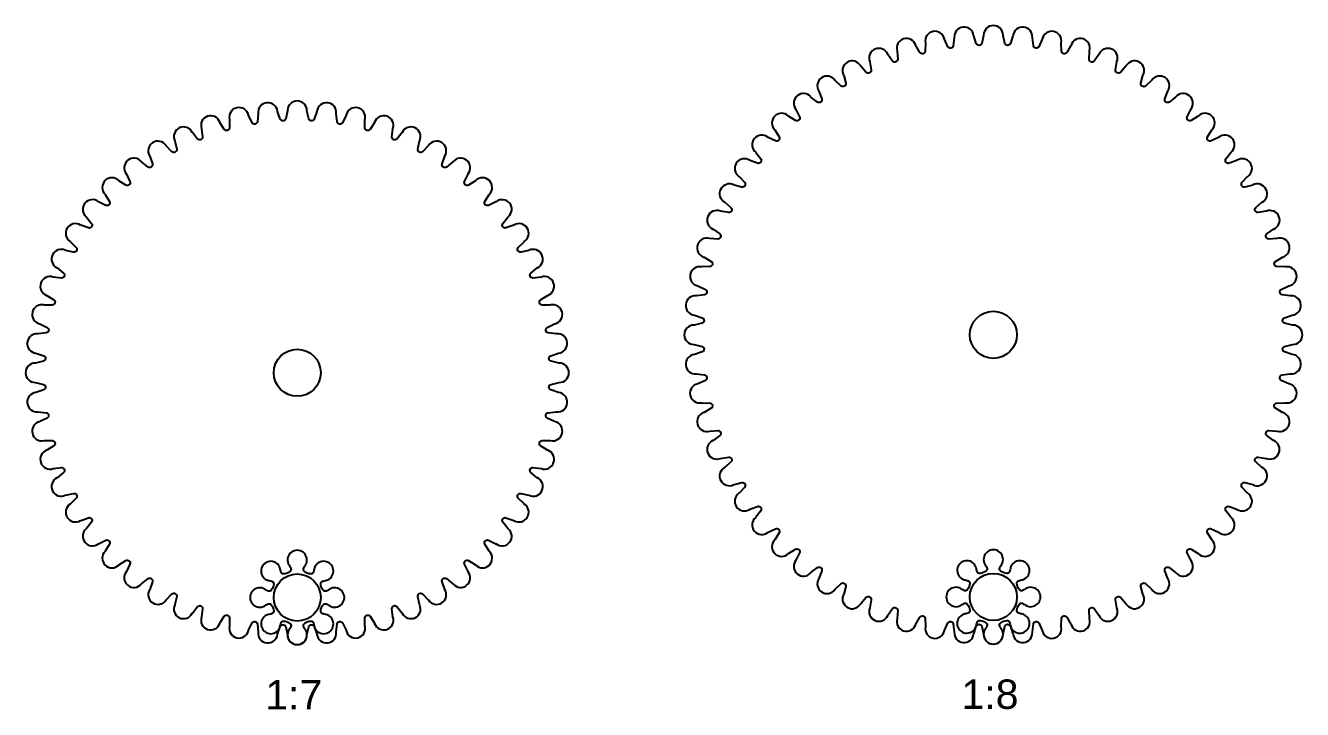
# Model space of a CAD drawing. Extents: x -10 to 1633, y -307 to 264.
# Drawn here: x 460.3 to 677.5, y -5.3 to 111 of the extents above; entities that cross this region are included whole.
import ezdxf

# ---------------------------------------------------------------- set-up
doc = ezdxf.new("R2010")
doc.units = 0
doc.layers.add('CNC_FRIENDLY_GEAR_COLLECTI', color=7, linetype='CONTINUOUS')
doc.styles.add('ARIAL_NORMAL', font='txt')

msp = doc.modelspace()

# ---------------------------------------------------------------- linework, layer by layer
at = {"layer": 'CNC_FRIENDLY_GEAR_COLLECTI'}
for points in [[(579.22, 35.86, 0.988896), (580.77, 32.95), (580.82, 32.96), (582.16, 33.32, -0.688882), (582.63, 32.53), (581.69, 31.51), (581.65, 31.48, 0.988896), (583.48, 28.74), (583.52, 28.76), (584.82, 29.25, -0.688882), (585.38, 28.51), (584.53, 27.4), (584.5, 27.37, 0.988896), (586.59, 24.82), (586.63, 24.85), (587.88, 25.46, -0.688882), (588.5, 24.77), (587.76, 23.59), (587.74, 23.56, 0.988896), (590.07, 21.22), (590.1, 21.25), (591.29, 21.99, -0.688882), (591.97, 21.37), (591.36, 20.12), (591.33, 20.08, 0.988896), (593.88, 17.99), (593.91, 18.02), (595.02, 18.86, -0.688882), (595.76, 18.31), (595.27, 17.01), (595.25, 16.97, 0.988896), (597.99, 15.14), (598.02, 15.17), (599.04, 16.12, -0.688882), (599.83, 15.65), (599.47, 14.3), (599.46, 14.26, 0.988896), (602.37, 12.71), (602.39, 12.75), (603.31, 13.79, -0.688882), (604.15, 13.39), (603.92, 12.02), (603.91, 11.98, 0.988896), (606.96, 10.72), (606.98, 10.76), (607.79, 11.89, -0.688882), (608.66, 11.57), (608.57, 10.19), (608.56, 10.14, 0.988896), (611.72, 9.18), (611.74, 9.23), (612.43, 10.43, -0.688882), (613.33, 10.2), (613.38, 8.82), (613.37, 8.77, 0.988896), (616.61, 8.13), (616.62, 8.17), (617.19, 9.44, -0.688882), (618.11, 9.3), (618.29, 7.92), (618.29, 7.88, 0.988896), (621.58, 7.55), (621.59, 7.6), (622.03, 8.91, -0.688882), (622.96, 8.87), (623.27, 7.51), (623.28, 7.47, 0.988896), (626.58, 7.47), (626.58, 7.51), (626.9, 8.87, -0.688882), (627.82, 8.91), (628.27, 7.6), (628.28, 7.55, 0.988896), (631.56, 7.88), (631.56, 7.92), (631.75, 9.3, -0.688882), (632.66, 9.44), (633.24, 8.17), (633.25, 8.13, 0.988896), (636.49, 8.77), (636.48, 8.82), (636.53, 10.2, -0.688882), (637.43, 10.43), (638.12, 9.23), (638.14, 9.18, 0.988896), (641.3, 10.14), (641.29, 10.19), (641.2, 11.57, -0.688882), (642.07, 11.89), (642.88, 10.76), (642.9, 10.72, 0.988896), (645.95, 11.98), (645.94, 12.02), (645.71, 13.39, -0.688882), (646.55, 13.79), (647.46, 12.75), (647.49, 12.71, 0.988896), (650.4, 14.26), (650.38, 14.3), (650.02, 15.65, -0.688882), (650.82, 16.12), (651.83, 15.17), (651.86, 15.14, 0.988896), (654.61, 16.97), (654.58, 17.01), (654.1, 18.31, -0.688882), (654.84, 18.86), (655.94, 18.02), (655.97, 17.99, 0.988896), (658.52, 20.08), (658.5, 20.12), (657.89, 21.37, -0.688882), (658.57, 21.99), (659.75, 21.25), (659.79, 21.22, 0.988896), (662.12, 23.56), (662.09, 23.59), (661.36, 24.77, -0.688882), (661.98, 25.46), (663.23, 24.85), (663.26, 24.82, 0.988896), (665.36, 27.37), (665.33, 27.4), (664.48, 28.51, -0.688882), (665.03, 29.25), (666.33, 28.76), (666.37, 28.74, 0.988896), (668.21, 31.48), (668.17, 31.51), (667.22, 32.53, -0.688882), (667.7, 33.32), (669.04, 32.96), (669.08, 32.95, 0.988896), (670.64, 35.86), (670.6, 35.88), (669.56, 36.8, -0.688882), (669.95, 37.63), (671.32, 37.41), (671.37, 37.4, 0.988896), (672.63, 40.44), (672.59, 40.47), (671.46, 41.28, -0.688882), (671.77, 42.15), (673.16, 42.06), (673.2, 42.05, 0.988896), (674.16, 45.21), (674.12, 45.22), (672.92, 45.92, -0.688882), (673.14, 46.82), (674.53, 46.86), (674.58, 46.86, 0.988896), (675.22, 50.1), (675.18, 50.11), (673.91, 50.68, -0.688882), (674.05, 51.6), (675.42, 51.78), (675.47, 51.78, 0.988896), (675.79, 55.07), (675.75, 55.07), (674.43, 55.52, -0.688882), (674.48, 56.45), (675.83, 56.76), (675.88, 56.77, 0.988896), (675.88, 60.07), (675.83, 60.07), (674.48, 60.39, -0.688882), (674.43, 61.31), (675.75, 61.76), (675.79, 61.77, 0.988896), (675.47, 65.05), (675.42, 65.05), (674.05, 65.24, -0.688882), (673.91, 66.15), (675.18, 66.73), (675.22, 66.74, 0.988896), (674.58, 69.97), (674.53, 69.97), (673.14, 70.02, -0.688882), (672.92, 70.91), (674.12, 71.61), (674.16, 71.63, 0.988896), (673.2, 74.79), (673.16, 74.78), (671.77, 74.69, -0.688882), (671.46, 75.56), (672.59, 76.37), (672.63, 76.39, 0.988896), (671.37, 79.44), (671.32, 79.43), (669.95, 79.2, -0.688882), (669.56, 80.04), (670.6, 80.95), (670.64, 80.98, 0.988896), (669.08, 83.89), (669.04, 83.87), (667.7, 83.51, -0.688882), (667.22, 84.31), (668.17, 85.32), (668.21, 85.35, 0.988896), (666.37, 88.09), (666.33, 88.07), (665.03, 87.58, -0.688882), (664.48, 88.33), (665.33, 89.43), (665.36, 89.46, 0.988896), (663.26, 92.01), (663.23, 91.99), (661.98, 91.37, -0.688882), (661.36, 92.06), (662.09, 93.24), (662.12, 93.28, 0.988896), (659.79, 95.61), (659.75, 95.58), (658.57, 94.85, -0.688882), (657.89, 95.47), (658.5, 96.72), (658.52, 96.75, 0.988896), (655.97, 98.85), (655.94, 98.81), (654.84, 97.97, -0.688882), (654.1, 98.52), (654.58, 99.82), (654.61, 99.86, 0.988896), (651.86, 101.7), (651.83, 101.66), (650.82, 100.71, -0.688882), (650.02, 101.19), (650.38, 102.53), (650.4, 102.57, 0.988896), (647.49, 104.13), (647.46, 104.09), (646.55, 103.04, -0.688882), (645.71, 103.44), (645.94, 104.81), (645.95, 104.86, 0.988896), (642.9, 106.12), (642.88, 106.08), (642.07, 104.95, -0.688882), (641.2, 105.26), (641.29, 106.65), (641.3, 106.69, 0.988896), (638.14, 107.65), (638.12, 107.61), (637.43, 106.4, -0.688882), (636.53, 106.63), (636.48, 108.02), (636.49, 108.06, 0.988896), (633.25, 108.71), (633.24, 108.66), (632.66, 107.4, -0.688882), (631.75, 107.53), (631.56, 108.91), (631.56, 108.96, 0.988896), (628.28, 109.28), (628.27, 109.24), (627.82, 107.92, -0.688882), (626.9, 107.97), (626.58, 109.32), (626.58, 109.37, 0.988896), (623.28, 109.37), (623.27, 109.32), (622.96, 107.97, -0.688882), (622.03, 107.92), (621.59, 109.24), (621.58, 109.28, 0.988896), (618.29, 108.96), (618.29, 108.91), (618.11, 107.53, -0.688882), (617.19, 107.4), (616.62, 108.66), (616.61, 108.71, 0.988896), (613.37, 108.06), (613.38, 108.02), (613.33, 106.63, -0.688882), (612.43, 106.4), (611.74, 107.61), (611.72, 107.65, 0.988896), (608.56, 106.69), (608.57, 106.65), (608.66, 105.26, -0.688882), (607.79, 104.95), (606.98, 106.08), (606.96, 106.12, 0.988896), (603.91, 104.86), (603.92, 104.81), (604.15, 103.44, -0.688882), (603.31, 103.04), (602.39, 104.09), (602.37, 104.13, 0.988896), (599.46, 102.57), (599.47, 102.53), (599.83, 101.19, -0.688882), (599.04, 100.71), (598.02, 101.66), (597.99, 101.7, 0.988896), (595.25, 99.86), (595.27, 99.82), (595.76, 98.52, -0.688882), (595.02, 97.97), (593.91, 98.81), (593.88, 98.85, 0.988896), (591.33, 96.75), (591.36, 96.72), (591.97, 95.47, -0.688882), (591.29, 94.85), (590.1, 95.58), (590.07, 95.61, 0.988896), (587.74, 93.28), (587.76, 93.24), (588.5, 92.06, -0.688882), (587.88, 91.37), (586.63, 91.99), (586.59, 92.01, 0.988896), (584.5, 89.46), (584.53, 89.43), (585.38, 88.33, -0.688882), (584.82, 87.58), (583.52, 88.07), (583.48, 88.09, 0.988896), (581.65, 85.35), (581.69, 85.32), (582.63, 84.31, -0.688882), (582.16, 83.51), (580.82, 83.87), (580.77, 83.89, 0.988896), (579.22, 80.98), (579.26, 80.95), (580.3, 80.04, -0.688882), (579.91, 79.2), (578.53, 79.43), (578.49, 79.44, 0.988896), (577.23, 76.39), (577.27, 76.37), (578.4, 75.56, -0.688882), (578.08, 74.69), (576.7, 74.78), (576.65, 74.79, 0.988896), (575.7, 71.63), (575.74, 71.61), (576.94, 70.91, -0.688882), (576.72, 70.02), (575.33, 69.97), (575.28, 69.97, 0.988896), (574.64, 66.74), (574.68, 66.73), (575.95, 66.15, -0.688882), (575.81, 65.24), (574.43, 65.05), (574.39, 65.05, 0.988896), (574.06, 61.77), (574.11, 61.76), (575.42, 61.31, -0.688882), (575.38, 60.39), (574.03, 60.07), (573.98, 60.07, 0.988896), (573.98, 56.77), (574.03, 56.76), (575.38, 56.45, -0.688882), (575.42, 55.52), (574.11, 55.07), (574.06, 55.07, 0.988896), (574.39, 51.78), (574.43, 51.78), (575.81, 51.6, -0.688882), (575.95, 50.68), (574.68, 50.11), (574.64, 50.1, 0.988896), (575.28, 46.86), (575.33, 46.86), (576.72, 46.82, -0.688882), (576.94, 45.92), (575.74, 45.22), (575.7, 45.21, 0.988896), (576.65, 42.05), (576.7, 42.06), (578.08, 42.15, -0.688882), (578.4, 41.28), (577.27, 40.47), (577.23, 40.44, 0.988896), (578.49, 37.4), (578.53, 37.41), (579.91, 37.63, -0.688882), (580.3, 36.8), (579.26, 35.88)], [(468.93, 30.65), (467.93, 29.67), (467.9, 29.64, 0.990358), (469.65, 26.85), (469.69, 26.87), (471.01, 27.33, -0.692951), (471.55, 26.58), (470.67, 25.49), (470.64, 25.46, 0.990358), (472.7, 22.88), (472.74, 22.9), (473.99, 23.51, -0.692951), (474.61, 22.82), (473.86, 21.64), (473.83, 21.6, 0.990358), (476.17, 19.27), (476.2, 19.3), (477.38, 20.05, -0.692951), (478.07, 19.43), (477.46, 18.17), (477.44, 18.14, 0.990358), (480.02, 16.08), (480.05, 16.11), (481.14, 16.99, -0.692951), (481.89, 16.45), (481.43, 15.13), (481.41, 15.09, 0.990358), (484.2, 13.34), (484.23, 13.37), (485.21, 14.37, -0.692951), (486.02, 13.92), (485.71, 12.56), (485.69, 12.51, 0.990358), (488.66, 11.08), (488.69, 11.12), (489.56, 12.22, -0.692951), (490.41, 11.86), (490.25, 10.47), (490.24, 10.43, 0.990358), (493.35, 9.34), (493.37, 9.38), (494.11, 10.57, -0.692951), (495, 10.31), (495, 8.91), (494.99, 8.87, 0.990358), (498.21, 8.13), (498.22, 8.18), (498.83, 9.44, -0.692951), (499.74, 9.28), (499.89, 7.89), (499.89, 7.85, 0.990358), (503.17, 7.48), (503.18, 7.52), (503.64, 8.84, -0.692951), (504.56, 8.79), (504.87, 7.43), (504.87, 7.38, 0.990358), (508.17, 7.38), (508.18, 7.43), (508.48, 8.79, -0.692951), (509.41, 8.84), (509.86, 7.52), (509.87, 7.48, 0.990358), (513.15, 7.85), (513.15, 7.89), (513.3, 9.28, -0.692951), (514.22, 9.44), (514.82, 8.18), (514.83, 8.13, 0.990358), (518.05, 8.87), (518.04, 8.91), (518.04, 10.31, -0.692951), (518.93, 10.57), (519.67, 9.38), (519.69, 9.34, 0.990358), (522.8, 10.43), (522.79, 10.47), (522.63, 11.86, -0.692951), (523.48, 12.22), (524.35, 11.12), (524.38, 11.08, 0.990358), (527.35, 12.51), (527.33, 12.56), (527.02, 13.92, -0.692951), (527.83, 14.37), (528.81, 13.37), (528.84, 13.34, 0.990358), (531.64, 15.09), (531.61, 15.13), (531.15, 16.45, -0.692951), (531.9, 16.99), (532.99, 16.11), (533.03, 16.08, 0.990358), (535.61, 18.14), (535.58, 18.17), (534.97, 19.43, -0.692951), (535.66, 20.05), (536.84, 19.3), (536.88, 19.27, 0.990358), (539.21, 21.6), (539.18, 21.64), (538.43, 22.82, -0.692951), (539.05, 23.51), (540.31, 22.9), (540.35, 22.88, 0.990358), (542.4, 25.46), (542.37, 25.49), (541.49, 26.58, -0.692951), (542.03, 27.33), (543.35, 26.87), (543.39, 26.85, 0.990358), (545.14, 29.64), (545.11, 29.67), (544.11, 30.65, -0.692951), (544.56, 31.46), (545.93, 31.15), (545.97, 31.13, 0.990358), (547.4, 34.1), (547.36, 34.13), (546.26, 35, -0.692951), (546.62, 35.85), (548.01, 35.69), (548.05, 35.68, 0.990358), (549.14, 38.79), (549.1, 38.81), (547.91, 39.55, -0.692951), (548.17, 40.44), (549.57, 40.44), (549.62, 40.43, 0.990358), (550.35, 43.65), (550.3, 43.66), (549.04, 44.27, -0.692951), (549.2, 45.18), (550.59, 45.33), (550.64, 45.33, 0.990358), (551, 48.61), (550.96, 48.62), (549.64, 49.08, -0.692951), (549.69, 50), (551.05, 50.31), (551.1, 50.31, 0.990358), (551.1, 53.61), (551.05, 53.61), (549.69, 53.92, -0.692951), (549.64, 54.85), (550.96, 55.3), (551, 55.31, 0.990358), (550.64, 58.59), (550.59, 58.59), (549.2, 58.74, -0.692951), (549.04, 59.66), (550.3, 60.26), (550.35, 60.27, 0.990358), (549.62, 63.49), (549.57, 63.48), (548.17, 63.48, -0.692951), (547.91, 64.37), (549.1, 65.11), (549.14, 65.13, 0.990358), (548.05, 68.24), (548.01, 68.23), (546.62, 68.07, -0.692951), (546.26, 68.92), (547.36, 69.79), (547.4, 69.82, 0.990358), (545.97, 72.79), (545.93, 72.77), (544.56, 72.46, -0.692951), (544.11, 73.27), (545.11, 74.25), (545.14, 74.28, 0.990358), (543.39, 77.08), (543.35, 77.05), (542.03, 76.59, -0.692951), (541.49, 77.34), (542.37, 78.43), (542.4, 78.47, 0.990358), (540.35, 81.05), (540.31, 81.02), (539.05, 80.41, -0.692951), (538.43, 81.1), (539.18, 82.28), (539.21, 82.32, 0.990358), (536.88, 84.65), (536.84, 84.62), (535.66, 83.87, -0.692951), (534.97, 84.49), (535.58, 85.75), (535.61, 85.79, 0.990358), (533.03, 87.84), (532.99, 87.81), (531.9, 86.93, -0.692951), (531.15, 87.47), (531.61, 88.79), (531.64, 88.83, 0.990358), (528.84, 90.58), (528.81, 90.55), (527.83, 89.55, -0.692951), (527.02, 90), (527.33, 91.37), (527.35, 91.41, 0.990358), (524.38, 92.84), (524.35, 92.8), (523.48, 91.7, -0.692951), (522.63, 92.06), (522.79, 93.45), (522.8, 93.49, 0.990358), (519.69, 94.58), (519.67, 94.54), (518.93, 93.35, -0.692951), (518.04, 93.61), (518.04, 95.01), (518.05, 95.06, 0.990358), (514.83, 95.79), (514.82, 95.74), (514.22, 94.48, -0.692951), (513.3, 94.64), (513.15, 96.03), (513.15, 96.07, 0.990358), (509.87, 96.44), (509.86, 96.4), (509.41, 95.08, -0.692951), (508.48, 95.13), (508.18, 96.49), (508.17, 96.54, 0.990358), (504.87, 96.54), (504.87, 96.49), (504.56, 95.13, -0.692951), (503.64, 95.08), (503.18, 96.4), (503.17, 96.44, 0.990358), (499.89, 96.07), (499.89, 96.03), (499.74, 94.64, -0.692951), (498.83, 94.48), (498.22, 95.74), (498.21, 95.79, 0.990358), (494.99, 95.06), (495, 95.01), (495, 93.61, -0.692951), (494.11, 93.35), (493.37, 94.54), (493.35, 94.58, 0.990358), (490.24, 93.49), (490.25, 93.45), (490.41, 92.06, -0.692951), (489.56, 91.7), (488.69, 92.8), (488.66, 92.84, 0.990358), (485.69, 91.41), (485.71, 91.37), (486.02, 90, -0.692951), (485.21, 89.55), (484.23, 90.55), (484.2, 90.58, 0.990358), (481.41, 88.83), (481.43, 88.79), (481.89, 87.47, -0.692951), (481.14, 86.93), (480.05, 87.81), (480.02, 87.84, 0.990358), (477.44, 85.79), (477.46, 85.75), (478.07, 84.49, -0.692951), (477.38, 83.87), (476.2, 84.62), (476.17, 84.65, 0.990358), (473.83, 82.32), (473.86, 82.28), (474.61, 81.1, -0.692951), (473.99, 80.41), (472.74, 81.02), (472.7, 81.05, 0.990358), (470.64, 78.47), (470.67, 78.43), (471.55, 77.34, -0.692951), (471.01, 76.59), (469.69, 77.05), (469.65, 77.08, 0.990358), (467.9, 74.28), (467.93, 74.25), (468.93, 73.27, -0.692951), (468.48, 72.46), (467.12, 72.77), (467.07, 72.79, 0.990358), (465.64, 69.82), (465.68, 69.79), (466.78, 68.92, -0.692951), (466.42, 68.07), (465.03, 68.23), (464.99, 68.24, 0.990358), (463.9, 65.13), (463.94, 65.11), (465.13, 64.37, -0.692951), (464.87, 63.48), (463.47, 63.48), (463.43, 63.49, 0.990358), (462.69, 60.27), (462.74, 60.26), (464, 59.66, -0.692951), (463.84, 58.74), (462.45, 58.59), (462.41, 58.59, 0.990358), (462.04, 55.31), (462.08, 55.3), (463.4, 54.85, -0.692951), (463.35, 53.92), (461.99, 53.61), (461.94, 53.61, 0.990358), (461.94, 50.31), (461.99, 50.31), (463.35, 50, -0.692951), (463.4, 49.08), (462.08, 48.62), (462.04, 48.61, 0.990358), (462.41, 45.33), (462.45, 45.33), (463.84, 45.18, -0.692951), (464, 44.27), (462.74, 43.66), (462.69, 43.65, 0.990358), (463.43, 40.43), (463.47, 40.44), (464.87, 40.44, -0.692951), (465.13, 39.55), (463.94, 38.81), (463.9, 38.79, 0.990358), (464.99, 35.68), (465.03, 35.69), (466.42, 35.85, -0.692951), (466.78, 35), (465.68, 34.13), (465.64, 34.1, 0.990358), (467.07, 31.13), (467.12, 31.15), (468.48, 31.46, -0.692951)], [(504.97, 7.96, 1.428148), (508.07, 7.96), (508.06, 8), (508.04, 8.04), (508.02, 8.08), (508, 8.13), (507.98, 8.17), (507.95, 8.21), (507.9, 8.3), (507.78, 8.49), (507.72, 8.59), (507.69, 8.63), (507.67, 8.68), (507.66, 8.71), (507.64, 8.73), (507.63, 8.76), (507.62, 8.78), (507.61, 8.8), (507.61, 8.83), (507.6, 8.85), (507.59, 8.86), (507.59, 8.87), (507.59, 8.88), (507.59, 8.9), (507.58, 8.91), (507.58, 8.92), (507.58, 8.93), (507.58, 8.94), (507.58, 8.95), (507.58, 8.96), (507.57, 8.97), (507.57, 8.98), (507.57, 9), (507.57, 9.01), (507.57, 9.02), (507.57, 9.03), (507.58, 9.04), (507.58, 9.05), (507.58, 9.06), (507.58, 9.07), (507.58, 9.08), (507.58, 9.09), (507.59, 9.1), (507.59, 9.11), (507.59, 9.12), (507.6, 9.13), (507.6, 9.14), (507.6, 9.15), (507.61, 9.16), (507.61, 9.16), (507.62, 9.17), (507.62, 9.18), (507.63, 9.19), (507.63, 9.2), (507.64, 9.21), (507.65, 9.22), (507.65, 9.23), (507.66, 9.23), (507.66, 9.24), (507.67, 9.25), (507.69, 9.27), (507.7, 9.28), (507.72, 9.3), (507.73, 9.31), (507.75, 9.33, -0.176327), (508.79, 9.76), (508.81, 9.76), (508.83, 9.76), (508.86, 9.76), (508.88, 9.76), (508.9, 9.76), (508.91, 9.76), (508.92, 9.76), (508.93, 9.76), (508.94, 9.75), (508.95, 9.75), (508.96, 9.75), (508.97, 9.75), (508.98, 9.74), (508.99, 9.74), (509, 9.74), (509.01, 9.74), (509.02, 9.73), (509.03, 9.73), (509.04, 9.72), (509.05, 9.72), (509.06, 9.72), (509.07, 9.71), (509.07, 9.71), (509.08, 9.7), (509.09, 9.69), (509.1, 9.69), (509.11, 9.68), (509.12, 9.68), (509.12, 9.67), (509.13, 9.66), (509.14, 9.65), (509.15, 9.65), (509.15, 9.64), (509.16, 9.63), (509.17, 9.62), (509.18, 9.61), (509.18, 9.61), (509.19, 9.6), (509.2, 9.59), (509.2, 9.58), (509.21, 9.57), (509.22, 9.56), (509.22, 9.55), (509.23, 9.54), (509.23, 9.53), (509.24, 9.51), (509.26, 9.48), (509.27, 9.46), (509.28, 9.44), (509.28, 9.41), (509.29, 9.39), (509.3, 9.36), (509.32, 9.31), (509.33, 9.25), (509.36, 9.14), (509.41, 8.93), (509.43, 8.83), (509.45, 8.78), (509.46, 8.73), (509.48, 8.69), (509.49, 8.65), (509.51, 8.6), (509.53, 8.56, 1.428148), (511.72, 10.76), (511.68, 10.78), (511.64, 10.79), (511.6, 10.81), (511.55, 10.82), (511.51, 10.84), (511.46, 10.85), (511.36, 10.88), (511.14, 10.92), (511.03, 10.95), (510.98, 10.97), (510.92, 10.98), (510.9, 10.99), (510.87, 11), (510.85, 11.01), (510.82, 11.02), (510.8, 11.03), (510.78, 11.04), (510.76, 11.05), (510.75, 11.06), (510.74, 11.06), (510.73, 11.07), (510.72, 11.07), (510.71, 11.08), (510.7, 11.09), (510.69, 11.09), (510.68, 11.1), (510.67, 11.11), (510.66, 11.12), (510.65, 11.12), (510.64, 11.13), (510.64, 11.14), (510.63, 11.14), (510.62, 11.15), (510.61, 11.16), (510.61, 11.17), (510.6, 11.18), (510.6, 11.18), (510.59, 11.19), (510.58, 11.2), (510.58, 11.21), (510.57, 11.22), (510.57, 11.23), (510.56, 11.24), (510.56, 11.25), (510.56, 11.26), (510.55, 11.26), (510.55, 11.27), (510.54, 11.28), (510.54, 11.29), (510.54, 11.3), (510.54, 11.31), (510.53, 11.32), (510.53, 11.33), (510.53, 11.34), (510.53, 11.35), (510.53, 11.36), (510.53, 11.38), (510.53, 11.39), (510.52, 11.41), (510.52, 11.43), (510.52, 11.45), (510.52, 11.47), (510.52, 11.49, -0.176327), (510.96, 12.54), (510.97, 12.55), (510.99, 12.57), (511, 12.58), (511.02, 12.6), (511.03, 12.61), (511.04, 12.62), (511.05, 12.63), (511.06, 12.63), (511.07, 12.64), (511.08, 12.64), (511.08, 12.65), (511.09, 12.66), (511.1, 12.66), (511.11, 12.67), (511.12, 12.67), (511.13, 12.68), (511.14, 12.68), (511.15, 12.68), (511.16, 12.69), (511.17, 12.69), (511.18, 12.69), (511.19, 12.7), (511.2, 12.7), (511.21, 12.7), (511.22, 12.7), (511.23, 12.71), (511.24, 12.71), (511.25, 12.71), (511.26, 12.71), (511.27, 12.71), (511.28, 12.71), (511.29, 12.71), (511.3, 12.71), (511.31, 12.71), (511.32, 12.71), (511.33, 12.71), (511.34, 12.71), (511.35, 12.7), (511.37, 12.7), (511.38, 12.7), (511.39, 12.7), (511.4, 12.7), (511.41, 12.69), (511.42, 12.69), (511.43, 12.69), (511.46, 12.68), (511.48, 12.67), (511.51, 12.66), (511.53, 12.65), (511.55, 12.64), (511.58, 12.63), (511.6, 12.62), (511.65, 12.59), (511.7, 12.56), (511.8, 12.5), (511.98, 12.39), (512.07, 12.33), (512.11, 12.31), (512.16, 12.29), (512.2, 12.26), (512.24, 12.25), (512.28, 12.23), (512.32, 12.21, 1.428148), (512.32, 15.31), (512.28, 15.3), (512.24, 15.28), (512.2, 15.26), (512.16, 15.24), (512.11, 15.22), (512.07, 15.19), (511.98, 15.14), (511.8, 15.02), (511.7, 14.96), (511.65, 14.94), (511.6, 14.91), (511.58, 14.9), (511.55, 14.89), (511.53, 14.88), (511.51, 14.87), (511.48, 14.86), (511.46, 14.85), (511.43, 14.84), (511.42, 14.84), (511.41, 14.83), (511.4, 14.83), (511.39, 14.83), (511.38, 14.83), (511.37, 14.82), (511.35, 14.82), (511.34, 14.82), (511.33, 14.82), (511.32, 14.82), (511.31, 14.82), (511.3, 14.82), (511.29, 14.82), (511.28, 14.82), (511.27, 14.82), (511.26, 14.82), (511.25, 14.82), (511.24, 14.82), (511.23, 14.82), (511.22, 14.82), (511.21, 14.82), (511.2, 14.83), (511.19, 14.83), (511.18, 14.83), (511.17, 14.84), (511.16, 14.84), (511.15, 14.84), (511.14, 14.85), (511.13, 14.85), (511.12, 14.86), (511.11, 14.86), (511.1, 14.87), (511.09, 14.87), (511.08, 14.88), (511.08, 14.88), (511.07, 14.89), (511.06, 14.89), (511.05, 14.9), (511.04, 14.91), (511.03, 14.91), (511.02, 14.93), (511, 14.94), (510.99, 14.96), (510.97, 14.97), (510.96, 14.99, -0.176327), (510.52, 16.03), (510.52, 16.05), (510.52, 16.08), (510.52, 16.1), (510.52, 16.12), (510.53, 16.14), (510.53, 16.15), (510.53, 16.16), (510.53, 16.17), (510.53, 16.18), (510.53, 16.19), (510.53, 16.2), (510.54, 16.21), (510.54, 16.22), (510.54, 16.23), (510.54, 16.24), (510.55, 16.25), (510.55, 16.26), (510.56, 16.27), (510.56, 16.28), (510.56, 16.29), (510.57, 16.3), (510.57, 16.31), (510.58, 16.32), (510.58, 16.33), (510.59, 16.33), (510.6, 16.34), (510.6, 16.35), (510.61, 16.36), (510.61, 16.37), (510.62, 16.37), (510.63, 16.38), (510.64, 16.39), (510.64, 16.4), (510.65, 16.4), (510.66, 16.41), (510.67, 16.42), (510.68, 16.43), (510.69, 16.43), (510.7, 16.44), (510.71, 16.45), (510.72, 16.45), (510.73, 16.46), (510.74, 16.46), (510.75, 16.47), (510.76, 16.48), (510.78, 16.49), (510.8, 16.5), (510.82, 16.51), (510.85, 16.52), (510.87, 16.53), (510.9, 16.54), (510.92, 16.55), (510.98, 16.56), (511.03, 16.58), (511.14, 16.6), (511.36, 16.65), (511.46, 16.68), (511.51, 16.69), (511.55, 16.7), (511.6, 16.72), (511.64, 16.73), (511.68, 16.75), (511.72, 16.77, 1.428148), (509.53, 18.96), (509.51, 18.92), (509.49, 18.88), (509.48, 18.84), (509.46, 18.79), (509.45, 18.75), (509.43, 18.7), (509.41, 18.6), (509.36, 18.38), (509.33, 18.27), (509.32, 18.22), (509.3, 18.17), (509.29, 18.14), (509.28, 18.12), (509.28, 18.09), (509.27, 18.07), (509.26, 18.04), (509.24, 18.02), (509.23, 18), (509.23, 17.99), (509.22, 17.98), (509.22, 17.97), (509.21, 17.96), (509.2, 17.95), (509.2, 17.94), (509.19, 17.93), (509.18, 17.92), (509.18, 17.91), (509.17, 17.9), (509.16, 17.9), (509.15, 17.89), (509.15, 17.88), (509.14, 17.87), (509.13, 17.86), (509.12, 17.86), (509.12, 17.85), (509.11, 17.84), (509.1, 17.84), (509.09, 17.83), (509.08, 17.83), (509.07, 17.82), (509.07, 17.82), (509.06, 17.81), (509.05, 17.81), (509.04, 17.8), (509.03, 17.8), (509.02, 17.79), (509.01, 17.79), (509, 17.79), (508.99, 17.78), (508.98, 17.78), (508.97, 17.78), (508.96, 17.78), (508.95, 17.77), (508.94, 17.77), (508.93, 17.77), (508.92, 17.77), (508.91, 17.77), (508.9, 17.77), (508.88, 17.77), (508.86, 17.77), (508.83, 17.77), (508.81, 17.77), (508.79, 17.77, -0.176327), (507.75, 18.2), (507.73, 18.21), (507.72, 18.23), (507.7, 18.24), (507.69, 18.26), (507.67, 18.28), (507.66, 18.28), (507.66, 18.29), (507.65, 18.3), (507.65, 18.31), (507.64, 18.32), (507.63, 18.33), (507.63, 18.34), (507.62, 18.34), (507.62, 18.35), (507.61, 18.36), (507.61, 18.37), (507.6, 18.38), (507.6, 18.39), (507.6, 18.4), (507.59, 18.41), (507.59, 18.42), (507.59, 18.43), (507.58, 18.44), (507.58, 18.45), (507.58, 18.46), (507.58, 18.47), (507.58, 18.48), (507.58, 18.49), (507.57, 18.5), (507.57, 18.51), (507.57, 18.52), (507.57, 18.53), (507.57, 18.54), (507.57, 18.55), (507.58, 18.56), (507.58, 18.57), (507.58, 18.59), (507.58, 18.6), (507.58, 18.61), (507.58, 18.62), (507.59, 18.63), (507.59, 18.64), (507.59, 18.65), (507.59, 18.67), (507.6, 18.68), (507.61, 18.7), (507.61, 18.72), (507.62, 18.75), (507.63, 18.77), (507.64, 18.8), (507.66, 18.82), (507.67, 18.84), (507.69, 18.89), (507.72, 18.94), (507.78, 19.04), (507.9, 19.23), (507.95, 19.31), (507.98, 19.36), (508, 19.4), (508.02, 19.44), (508.04, 19.48), (508.06, 19.52), (508.07, 19.57, 1.428148), (504.97, 19.57), (504.99, 19.52), (505, 19.48), (505.02, 19.44), (505.04, 19.4), (505.06, 19.36), (505.09, 19.31), (505.14, 19.23), (505.26, 19.04), (505.32, 18.94), (505.35, 18.89), (505.37, 18.84), (505.39, 18.82), (505.4, 18.8), (505.41, 18.77), (505.42, 18.75), (505.43, 18.72), (505.44, 18.7), (505.44, 18.68), (505.45, 18.67), (505.45, 18.65), (505.45, 18.64), (505.46, 18.63), (505.46, 18.62), (505.46, 18.61), (505.46, 18.6), (505.46, 18.59), (505.46, 18.57), (505.47, 18.56), (505.47, 18.55), (505.47, 18.54), (505.47, 18.53), (505.47, 18.52), (505.47, 18.51), (505.47, 18.5), (505.47, 18.49), (505.46, 18.48), (505.46, 18.47), (505.46, 18.46), (505.46, 18.45), (505.46, 18.44), (505.45, 18.43), (505.45, 18.42), (505.45, 18.41), (505.44, 18.4), (505.44, 18.39), (505.44, 18.38), (505.43, 18.37), (505.43, 18.36), (505.42, 18.35), (505.42, 18.34), (505.41, 18.34), (505.41, 18.33), (505.4, 18.32), (505.4, 18.31), (505.39, 18.3), (505.38, 18.29), (505.38, 18.28), (505.37, 18.28), (505.36, 18.26), (505.34, 18.24), (505.33, 18.23), (505.31, 18.21), (505.29, 18.2, -0.176327), (504.25, 17.77), (504.23, 17.77), (504.21, 17.77), (504.19, 17.77), (504.16, 17.77), (504.14, 17.77), (504.13, 17.77), (504.12, 17.77), (504.11, 17.77), (504.1, 17.77), (504.09, 17.77), (504.08, 17.78), (504.07, 17.78), (504.06, 17.78), (504.05, 17.78), (504.04, 17.79), (504.03, 17.79), (504.02, 17.79), (504.01, 17.8), (504, 17.8), (503.99, 17.81), (503.99, 17.81), (503.98, 17.82), (503.97, 17.82), (503.96, 17.83), (503.95, 17.83), (503.94, 17.84), (503.93, 17.84), (503.93, 17.85), (503.92, 17.86), (503.91, 17.86), (503.9, 17.87), (503.89, 17.88), (503.89, 17.89), (503.88, 17.9), (503.87, 17.9), (503.87, 17.91), (503.86, 17.92), (503.85, 17.93), (503.85, 17.94), (503.84, 17.95), (503.83, 17.96), (503.83, 17.97), (503.82, 17.98), (503.81, 17.99), (503.81, 18), (503.8, 18.02), (503.79, 18.04), (503.78, 18.07), (503.77, 18.09), (503.76, 18.12), (503.75, 18.14), (503.74, 18.17), (503.72, 18.22), (503.71, 18.27), (503.68, 18.38), (503.63, 18.6), (503.61, 18.7), (503.59, 18.75), (503.58, 18.79), (503.57, 18.84), (503.55, 18.88), (503.53, 18.92), (503.51, 18.96, 1.428148), (501.32, 16.77), (501.36, 16.75), (501.4, 16.73), (501.45, 16.72), (501.49, 16.7), (501.54, 16.69), (501.58, 16.68), (501.68, 16.65), (501.9, 16.6), (502.01, 16.58), (502.06, 16.56), (502.12, 16.55), (502.14, 16.54), (502.17, 16.53), (502.19, 16.52), (502.22, 16.51), (502.24, 16.5), (502.26, 16.49), (502.28, 16.48), (502.3, 16.47), (502.31, 16.46), (502.32, 16.46), (502.33, 16.45), (502.34, 16.45), (502.34, 16.44), (502.35, 16.43), (502.36, 16.43), (502.37, 16.42), (502.38, 16.41), (502.39, 16.4), (502.4, 16.4), (502.4, 16.39), (502.41, 16.38), (502.42, 16.37), (502.43, 16.37), (502.43, 16.36), (502.44, 16.35), (502.45, 16.34), (502.45, 16.33), (502.46, 16.33), (502.46, 16.32), (502.47, 16.31), (502.47, 16.3), (502.48, 16.29), (502.48, 16.28), (502.49, 16.27), (502.49, 16.26), (502.49, 16.25), (502.5, 16.24), (502.5, 16.23), (502.5, 16.22), (502.5, 16.21), (502.51, 16.2), (502.51, 16.19), (502.51, 16.18), (502.51, 16.17), (502.51, 16.16), (502.52, 16.15), (502.52, 16.14), (502.52, 16.12), (502.52, 16.1), (502.52, 16.08), (502.52, 16.05), (502.52, 16.03, -0.176327), (502.09, 14.99), (502.07, 14.97), (502.06, 14.96), (502.04, 14.94), (502.02, 14.93), (502.01, 14.91), (502, 14.91), (501.99, 14.9), (501.98, 14.89), (501.97, 14.89), (501.97, 14.88), (501.96, 14.88), (501.95, 14.87), (501.94, 14.87), (501.93, 14.86), (501.92, 14.86), (501.91, 14.85), (501.9, 14.85), (501.89, 14.84), (501.88, 14.84), (501.88, 14.84), (501.87, 14.83), (501.86, 14.83), (501.85, 14.83), (501.84, 14.82), (501.83, 14.82), (501.82, 14.82), (501.81, 14.82), (501.8, 14.82), (501.78, 14.82), (501.77, 14.82), (501.76, 14.82), (501.75, 14.82), (501.74, 14.82), (501.73, 14.82), (501.72, 14.82), (501.71, 14.82), (501.7, 14.82), (501.69, 14.82), (501.68, 14.82), (501.66, 14.83), (501.65, 14.83), (501.64, 14.83), (501.63, 14.83), (501.62, 14.84), (501.61, 14.84), (501.58, 14.85), (501.56, 14.86), (501.54, 14.87), (501.51, 14.88), (501.49, 14.89), (501.46, 14.9), (501.44, 14.91), (501.39, 14.94), (501.34, 14.96), (501.25, 15.02), (501.06, 15.14), (500.97, 15.19), (500.93, 15.22), (500.88, 15.24), (500.84, 15.26), (500.8, 15.28), (500.76, 15.3), (500.72, 15.31, 1.428148), (500.72, 12.21), (500.76, 12.23), (500.8, 12.25), (500.84, 12.26), (500.88, 12.29), (500.93, 12.31), (500.97, 12.33), (501.06, 12.39), (501.25, 12.5), (501.34, 12.56), (501.39, 12.59), (501.44, 12.62), (501.46, 12.63), (501.49, 12.64), (501.51, 12.65), (501.54, 12.66), (501.56, 12.67), (501.58, 12.68), (501.61, 12.69), (501.62, 12.69), (501.63, 12.69), (501.64, 12.7), (501.65, 12.7), (501.66, 12.7), (501.68, 12.7), (501.69, 12.7), (501.7, 12.71), (501.71, 12.71), (501.72, 12.71), (501.73, 12.71), (501.74, 12.71), (501.75, 12.71), (501.76, 12.71), (501.77, 12.71), (501.78, 12.71), (501.8, 12.71), (501.81, 12.71), (501.82, 12.71), (501.83, 12.7), (501.84, 12.7), (501.85, 12.7), (501.86, 12.7), (501.87, 12.69), (501.88, 12.69), (501.88, 12.69), (501.89, 12.68), (501.9, 12.68), (501.91, 12.68), (501.92, 12.67), (501.93, 12.67), (501.94, 12.66), (501.95, 12.66), (501.96, 12.65), (501.97, 12.64), (501.97, 12.64), (501.98, 12.63), (501.99, 12.63), (502, 12.62), (502.01, 12.61), (502.02, 12.6), (502.04, 12.58), (502.06, 12.57), (502.07, 12.55), (502.09, 12.54, -0.176327), (502.52, 11.49), (502.52, 11.47), (502.52, 11.45), (502.52, 11.43), (502.52, 11.41), (502.52, 11.39), (502.52, 11.38), (502.51, 11.36), (502.51, 11.35), (502.51, 11.34), (502.51, 11.33), (502.51, 11.32), (502.5, 11.31), (502.5, 11.3), (502.5, 11.29), (502.5, 11.28), (502.49, 11.27), (502.49, 11.26), (502.49, 11.26), (502.48, 11.25), (502.48, 11.24), (502.47, 11.23), (502.47, 11.22), (502.46, 11.21), (502.46, 11.2), (502.45, 11.19), (502.45, 11.18), (502.44, 11.18), (502.43, 11.17), (502.43, 11.16), (502.42, 11.15), (502.41, 11.14), (502.4, 11.14), (502.4, 11.13), (502.39, 11.12), (502.38, 11.12), (502.37, 11.11), (502.36, 11.1), (502.35, 11.09), (502.34, 11.09), (502.34, 11.08), (502.33, 11.07), (502.32, 11.07), (502.31, 11.06), (502.3, 11.06), (502.28, 11.05), (502.26, 11.04), (502.24, 11.03), (502.22, 11.02), (502.19, 11.01), (502.17, 11), (502.14, 10.99), (502.12, 10.98), (502.06, 10.97), (502.01, 10.95), (501.9, 10.92), (501.68, 10.88), (501.58, 10.85), (501.54, 10.84), (501.49, 10.82), (501.45, 10.81), (501.4, 10.79), (501.36, 10.78), (501.32, 10.76, 1.428148), (503.51, 8.56), (503.53, 8.6), (503.55, 8.65), (503.57, 8.69), (503.58, 8.73), (503.59, 8.78), (503.61, 8.83), (503.63, 8.93), (503.68, 9.14), (503.71, 9.25), (503.72, 9.31), (503.74, 9.36), (503.75, 9.39), (503.76, 9.41), (503.77, 9.44), (503.78, 9.46), (503.79, 9.48), (503.8, 9.51), (503.81, 9.53), (503.81, 9.54), (503.82, 9.55), (503.83, 9.56), (503.83, 9.57), (503.84, 9.58), (503.85, 9.59), (503.85, 9.6), (503.86, 9.61), (503.87, 9.61), (503.87, 9.62), (503.88, 9.63), (503.89, 9.64), (503.89, 9.65), (503.9, 9.65), (503.91, 9.66), (503.92, 9.67), (503.93, 9.68), (503.93, 9.68), (503.94, 9.69), (503.95, 9.69), (503.96, 9.7), (503.97, 9.71), (503.98, 9.71), (503.99, 9.72), (503.99, 9.72), (504, 9.72), (504.01, 9.73), (504.02, 9.73), (504.03, 9.74), (504.04, 9.74), (504.05, 9.74), (504.06, 9.74), (504.07, 9.75), (504.08, 9.75), (504.09, 9.75), (504.1, 9.75), (504.11, 9.76), (504.12, 9.76), (504.13, 9.76), (504.14, 9.76), (504.16, 9.76), (504.19, 9.76), (504.21, 9.76), (504.23, 9.76), (504.25, 9.76, -0.176327), (505.29, 9.33), (505.31, 9.31), (505.33, 9.3), (505.34, 9.28), (505.36, 9.27), (505.37, 9.25), (505.38, 9.24), (505.38, 9.23), (505.39, 9.23), (505.4, 9.22), (505.4, 9.21), (505.41, 9.2), (505.41, 9.19), (505.42, 9.18), (505.42, 9.17), (505.43, 9.16), (505.43, 9.16), (505.44, 9.15), (505.44, 9.14), (505.44, 9.13), (505.45, 9.12), (505.45, 9.11), (505.45, 9.1), (505.46, 9.09), (505.46, 9.08), (505.46, 9.07), (505.46, 9.06), (505.46, 9.05), (505.47, 9.04), (505.47, 9.03), (505.47, 9.02), (505.47, 9.01), (505.47, 9), (505.47, 8.98), (505.47, 8.97), (505.47, 8.96), (505.46, 8.95), (505.46, 8.94), (505.46, 8.93), (505.46, 8.92), (505.46, 8.91), (505.46, 8.9), (505.45, 8.88), (505.45, 8.87), (505.45, 8.86), (505.44, 8.85), (505.44, 8.83), (505.43, 8.8), (505.42, 8.78), (505.41, 8.76), (505.4, 8.73), (505.39, 8.71), (505.37, 8.68), (505.35, 8.63), (505.32, 8.59), (505.26, 8.49), (505.14, 8.3), (505.09, 8.21), (505.06, 8.17), (505.04, 8.13), (505.02, 8.08), (505, 8.04), (504.99, 8)], [(623.38, 8.05, 1.428148), (626.48, 8.05), (626.46, 8.09), (626.45, 8.13), (626.43, 8.18), (626.41, 8.22), (626.38, 8.26), (626.36, 8.3), (626.31, 8.39), (626.19, 8.58), (626.13, 8.68), (626.1, 8.72), (626.07, 8.77), (626.06, 8.8), (626.05, 8.82), (626.04, 8.85), (626.03, 8.87), (626.02, 8.89), (626.01, 8.92), (626.01, 8.94), (626, 8.95), (626, 8.96), (626, 8.97), (625.99, 8.99), (625.99, 9), (625.99, 9.01), (625.99, 9.02), (625.99, 9.03), (625.98, 9.04), (625.98, 9.05), (625.98, 9.06), (625.98, 9.08), (625.98, 9.09), (625.98, 9.1), (625.98, 9.11), (625.98, 9.12), (625.98, 9.13), (625.98, 9.14), (625.99, 9.15), (625.99, 9.16), (625.99, 9.17), (625.99, 9.18), (625.99, 9.19), (626, 9.2), (626, 9.21), (626, 9.22), (626.01, 9.23), (626.01, 9.24), (626.02, 9.25), (626.02, 9.25), (626.03, 9.26), (626.03, 9.27), (626.04, 9.28), (626.04, 9.29), (626.05, 9.3), (626.05, 9.31), (626.06, 9.32), (626.07, 9.32), (626.07, 9.33), (626.08, 9.34), (626.09, 9.36), (626.11, 9.37), (626.12, 9.39), (626.14, 9.4), (626.15, 9.42, -0.176327), (627.2, 9.85), (627.22, 9.85), (627.24, 9.85), (627.26, 9.85), (627.28, 9.85), (627.31, 9.85), (627.32, 9.85), (627.33, 9.85), (627.34, 9.85), (627.35, 9.84), (627.36, 9.84), (627.37, 9.84), (627.38, 9.84), (627.39, 9.84), (627.4, 9.83), (627.41, 9.83), (627.42, 9.83), (627.43, 9.82), (627.44, 9.82), (627.45, 9.81), (627.45, 9.81), (627.46, 9.81), (627.47, 9.8), (627.48, 9.8), (627.49, 9.79), (627.5, 9.78), (627.51, 9.78), (627.52, 9.77), (627.52, 9.77), (627.53, 9.76), (627.54, 9.75), (627.55, 9.75), (627.55, 9.74), (627.56, 9.73), (627.57, 9.72), (627.58, 9.71), (627.58, 9.7), (627.59, 9.7), (627.6, 9.69), (627.6, 9.68), (627.61, 9.67), (627.62, 9.66), (627.62, 9.65), (627.63, 9.64), (627.63, 9.63), (627.64, 9.62), (627.65, 9.6), (627.66, 9.57), (627.67, 9.55), (627.68, 9.53), (627.69, 9.5), (627.7, 9.48), (627.71, 9.45), (627.73, 9.4), (627.74, 9.34), (627.77, 9.23), (627.82, 9.02), (627.84, 8.92), (627.85, 8.87), (627.87, 8.82), (627.88, 8.78), (627.9, 8.74), (627.92, 8.69), (627.93, 8.65, 1.428148), (630.13, 10.85), (630.09, 10.87), (630.05, 10.88), (630, 10.9), (629.96, 10.91), (629.91, 10.93), (629.87, 10.94), (629.76, 10.97), (629.55, 11.01), (629.44, 11.04), (629.38, 11.06), (629.33, 11.07), (629.31, 11.08), (629.28, 11.09), (629.26, 11.1), (629.23, 11.11), (629.21, 11.12), (629.19, 11.13), (629.16, 11.14), (629.15, 11.15), (629.14, 11.15), (629.13, 11.16), (629.12, 11.17), (629.11, 11.17), (629.1, 11.18), (629.09, 11.18), (629.09, 11.19), (629.08, 11.2), (629.07, 11.21), (629.06, 11.21), (629.05, 11.22), (629.04, 11.23), (629.04, 11.23), (629.03, 11.24), (629.02, 11.25), (629.02, 11.26), (629.01, 11.27), (629, 11.27), (629, 11.28), (628.99, 11.29), (628.99, 11.3), (628.98, 11.31), (628.98, 11.32), (628.97, 11.33), (628.97, 11.34), (628.96, 11.35), (628.96, 11.35), (628.96, 11.36), (628.95, 11.37), (628.95, 11.38), (628.95, 11.39), (628.94, 11.4), (628.94, 11.41), (628.94, 11.42), (628.94, 11.43), (628.94, 11.44), (628.94, 11.46), (628.93, 11.47), (628.93, 11.48), (628.93, 11.5), (628.93, 11.52), (628.93, 11.54), (628.93, 11.56), (628.93, 11.58, -0.176327), (629.36, 12.63), (629.38, 12.64), (629.39, 12.66), (629.41, 12.67), (629.43, 12.69), (629.44, 12.7), (629.45, 12.71), (629.46, 12.72), (629.47, 12.72), (629.47, 12.73), (629.48, 12.74), (629.49, 12.74), (629.5, 12.75), (629.51, 12.75), (629.52, 12.76), (629.53, 12.76), (629.54, 12.77), (629.55, 12.77), (629.55, 12.77), (629.56, 12.78), (629.57, 12.78), (629.58, 12.78), (629.59, 12.79), (629.6, 12.79), (629.61, 12.79), (629.62, 12.79), (629.63, 12.8), (629.64, 12.8), (629.65, 12.8), (629.66, 12.8), (629.67, 12.8), (629.69, 12.8), (629.7, 12.8), (629.71, 12.8), (629.72, 12.8), (629.73, 12.8), (629.74, 12.8), (629.75, 12.8), (629.76, 12.79), (629.77, 12.79), (629.78, 12.79), (629.8, 12.79), (629.81, 12.79), (629.82, 12.78), (629.83, 12.78), (629.84, 12.78), (629.87, 12.77), (629.89, 12.76), (629.91, 12.75), (629.94, 12.74), (629.96, 12.73), (629.98, 12.72), (630.01, 12.71), (630.06, 12.68), (630.11, 12.65), (630.2, 12.59), (630.39, 12.48), (630.48, 12.42), (630.52, 12.4), (630.56, 12.38), (630.61, 12.35), (630.65, 12.34), (630.69, 12.32), (630.73, 12.3, 1.428148), (630.73, 15.4), (630.69, 15.39), (630.65, 15.37), (630.61, 15.35), (630.56, 15.33), (630.52, 15.31), (630.48, 15.29), (630.39, 15.23), (630.2, 15.11), (630.11, 15.05), (630.06, 15.03), (630.01, 15), (629.98, 14.99), (629.96, 14.98), (629.94, 14.97), (629.91, 14.96), (629.89, 14.95), (629.87, 14.94), (629.84, 14.93), (629.83, 14.93), (629.82, 14.92), (629.81, 14.92), (629.8, 14.92), (629.78, 14.92), (629.77, 14.91), (629.76, 14.91), (629.75, 14.91), (629.74, 14.91), (629.73, 14.91), (629.72, 14.91), (629.71, 14.91), (629.7, 14.91), (629.69, 14.91), (629.67, 14.91), (629.66, 14.91), (629.65, 14.91), (629.64, 14.91), (629.63, 14.91), (629.62, 14.91), (629.61, 14.92), (629.6, 14.92), (629.59, 14.92), (629.58, 14.92), (629.57, 14.93), (629.56, 14.93), (629.55, 14.93), (629.55, 14.94), (629.54, 14.94), (629.53, 14.95), (629.52, 14.95), (629.51, 14.96), (629.5, 14.96), (629.49, 14.97), (629.48, 14.97), (629.47, 14.98), (629.47, 14.98), (629.46, 14.99), (629.45, 15), (629.44, 15), (629.43, 15.02), (629.41, 15.03), (629.39, 15.05), (629.38, 15.06), (629.36, 15.08, -0.176327), (628.93, 16.12), (628.93, 16.14), (628.93, 16.17), (628.93, 16.19), (628.93, 16.21), (628.93, 16.23), (628.93, 16.24), (628.94, 16.25), (628.94, 16.26), (628.94, 16.27), (628.94, 16.28), (628.94, 16.29), (628.94, 16.3), (628.95, 16.31), (628.95, 16.32), (628.95, 16.33), (628.96, 16.34), (628.96, 16.35), (628.96, 16.36), (628.97, 16.37), (628.97, 16.38), (628.98, 16.39), (628.98, 16.4), (628.99, 16.41), (628.99, 16.42), (629, 16.42), (629, 16.43), (629.01, 16.44), (629.02, 16.45), (629.02, 16.46), (629.03, 16.46), (629.04, 16.47), (629.04, 16.48), (629.05, 16.49), (629.06, 16.49), (629.07, 16.5), (629.08, 16.51), (629.09, 16.52), (629.09, 16.52), (629.1, 16.53), (629.11, 16.54), (629.12, 16.54), (629.13, 16.55), (629.14, 16.55), (629.15, 16.56), (629.16, 16.57), (629.19, 16.58), (629.21, 16.59), (629.23, 16.6), (629.26, 16.61), (629.28, 16.62), (629.31, 16.63), (629.33, 16.64), (629.38, 16.65), (629.44, 16.67), (629.55, 16.69), (629.76, 16.74), (629.87, 16.77), (629.91, 16.78), (629.96, 16.79), (630, 16.81), (630.05, 16.82), (630.09, 16.84), (630.13, 16.86, 1.428148), (627.93, 19.05), (627.92, 19.01), (627.9, 18.97), (627.88, 18.93), (627.87, 18.88), (627.85, 18.84), (627.84, 18.79), (627.82, 18.69), (627.77, 18.47), (627.74, 18.36), (627.73, 18.31), (627.71, 18.26), (627.7, 18.23), (627.69, 18.21), (627.68, 18.18), (627.67, 18.16), (627.66, 18.13), (627.65, 18.11), (627.64, 18.09), (627.63, 18.08), (627.63, 18.07), (627.62, 18.06), (627.62, 18.05), (627.61, 18.04), (627.6, 18.03), (627.6, 18.02), (627.59, 18.01), (627.58, 18), (627.58, 17.99), (627.57, 17.99), (627.56, 17.98), (627.55, 17.97), (627.55, 17.96), (627.54, 17.95), (627.53, 17.95), (627.52, 17.94), (627.52, 17.93), (627.51, 17.93), (627.5, 17.92), (627.49, 17.92), (627.48, 17.91), (627.47, 17.91), (627.46, 17.9), (627.45, 17.9), (627.45, 17.89), (627.44, 17.89), (627.43, 17.88), (627.42, 17.88), (627.41, 17.88), (627.4, 17.87), (627.39, 17.87), (627.38, 17.87), (627.37, 17.87), (627.36, 17.87), (627.35, 17.86), (627.34, 17.86), (627.33, 17.86), (627.32, 17.86), (627.31, 17.86), (627.28, 17.86), (627.26, 17.86), (627.24, 17.86), (627.22, 17.86), (627.2, 17.86, -0.176327), (626.15, 18.29), (626.14, 18.3), (626.12, 18.32), (626.11, 18.33), (626.09, 18.35), (626.08, 18.37), (626.07, 18.37), (626.07, 18.38), (626.06, 18.39), (626.05, 18.4), (626.05, 18.41), (626.04, 18.42), (626.04, 18.43), (626.03, 18.43), (626.03, 18.44), (626.02, 18.45), (626.02, 18.46), (626.01, 18.47), (626.01, 18.48), (626, 18.49), (626, 18.5), (626, 18.51), (625.99, 18.52), (625.99, 18.53), (625.99, 18.54), (625.99, 18.55), (625.99, 18.56), (625.98, 18.57), (625.98, 18.58), (625.98, 18.59), (625.98, 18.6), (625.98, 18.61), (625.98, 18.62), (625.98, 18.63), (625.98, 18.64), (625.98, 18.65), (625.98, 18.66), (625.99, 18.68), (625.99, 18.69), (625.99, 18.7), (625.99, 18.71), (625.99, 18.72), (626, 18.73), (626, 18.74), (626, 18.76), (626.01, 18.77), (626.01, 18.79), (626.02, 18.81), (626.03, 18.84), (626.04, 18.86), (626.05, 18.89), (626.06, 18.91), (626.07, 18.93), (626.1, 18.98), (626.13, 19.03), (626.19, 19.13), (626.31, 19.32), (626.36, 19.4), (626.38, 19.45), (626.41, 19.49), (626.43, 19.53), (626.45, 19.57), (626.46, 19.61), (626.48, 19.66, 1.428148), (623.38, 19.66), (623.39, 19.61), (623.41, 19.57), (623.43, 19.53), (623.45, 19.49), (623.47, 19.45), (623.5, 19.4), (623.55, 19.32), (623.67, 19.13), (623.73, 19.03), (623.76, 18.98), (623.78, 18.93), (623.79, 18.91), (623.81, 18.89), (623.82, 18.86), (623.83, 18.84), (623.83, 18.81), (623.84, 18.79), (623.85, 18.77), (623.85, 18.76), (623.86, 18.74), (623.86, 18.73), (623.86, 18.72), (623.87, 18.71), (623.87, 18.7), (623.87, 18.69), (623.87, 18.68), (623.87, 18.66), (623.87, 18.65), (623.87, 18.64), (623.87, 18.63), (623.87, 18.62), (623.87, 18.61), (623.87, 18.6), (623.87, 18.59), (623.87, 18.58), (623.87, 18.57), (623.87, 18.56), (623.87, 18.55), (623.87, 18.54), (623.86, 18.53), (623.86, 18.52), (623.86, 18.51), (623.86, 18.5), (623.85, 18.49), (623.85, 18.48), (623.84, 18.47), (623.84, 18.46), (623.84, 18.45), (623.83, 18.44), (623.83, 18.43), (623.82, 18.43), (623.82, 18.42), (623.81, 18.41), (623.8, 18.4), (623.8, 18.39), (623.79, 18.38), (623.78, 18.37), (623.78, 18.37), (623.76, 18.35), (623.75, 18.33), (623.73, 18.32), (623.72, 18.3), (623.7, 18.29, -0.176327), (622.66, 17.86), (622.64, 17.86), (622.62, 17.86), (622.59, 17.86), (622.57, 17.86), (622.55, 17.86), (622.54, 17.86), (622.53, 17.86), (622.52, 17.86), (622.51, 17.86), (622.5, 17.87), (622.49, 17.87), (622.48, 17.87), (622.47, 17.87), (622.46, 17.87), (622.45, 17.88), (622.44, 17.88), (622.43, 17.88), (622.42, 17.89), (622.41, 17.89), (622.4, 17.9), (622.39, 17.9), (622.38, 17.91), (622.37, 17.91), (622.37, 17.92), (622.36, 17.92), (622.35, 17.93), (622.34, 17.93), (622.33, 17.94), (622.32, 17.95), (622.32, 17.95), (622.31, 17.96), (622.3, 17.97), (622.29, 17.98), (622.29, 17.99), (622.28, 17.99), (622.27, 18), (622.27, 18.01), (622.26, 18.02), (622.25, 18.03), (622.25, 18.04), (622.24, 18.05), (622.23, 18.06), (622.23, 18.07), (622.22, 18.08), (622.22, 18.09), (622.2, 18.11), (622.19, 18.13), (622.18, 18.16), (622.17, 18.18), (622.16, 18.21), (622.16, 18.23), (622.15, 18.26), (622.13, 18.31), (622.12, 18.36), (622.09, 18.47), (622.04, 18.69), (622.02, 18.79), (622, 18.84), (621.99, 18.88), (621.97, 18.93), (621.96, 18.97), (621.94, 19.01), (621.92, 19.05, 1.428148), (619.73, 16.86), (619.77, 16.84), (619.81, 16.82), (619.85, 16.81), (619.9, 16.79), (619.94, 16.78), (619.99, 16.77), (620.09, 16.74), (620.31, 16.69), (620.42, 16.67), (620.47, 16.65), (620.52, 16.64), (620.55, 16.63), (620.58, 16.62), (620.6, 16.61), (620.62, 16.6), (620.65, 16.59), (620.67, 16.58), (620.69, 16.57), (620.7, 16.56), (620.71, 16.55), (620.72, 16.55), (620.73, 16.54), (620.74, 16.54), (620.75, 16.53), (620.76, 16.52), (620.77, 16.52), (620.78, 16.51), (620.79, 16.5), (620.8, 16.49), (620.8, 16.49), (620.81, 16.48), (620.82, 16.47), (620.83, 16.46), (620.83, 16.46), (620.84, 16.45), (620.85, 16.44), (620.85, 16.43), (620.86, 16.42), (620.87, 16.42), (620.87, 16.41), (620.88, 16.4), (620.88, 16.39), (620.89, 16.38), (620.89, 16.37), (620.89, 16.36), (620.9, 16.35), (620.9, 16.34), (620.9, 16.33), (620.91, 16.32), (620.91, 16.31), (620.91, 16.3), (620.91, 16.29), (620.92, 16.28), (620.92, 16.27), (620.92, 16.26), (620.92, 16.25), (620.92, 16.24), (620.92, 16.23), (620.93, 16.21), (620.93, 16.19), (620.93, 16.17), (620.93, 16.14), (620.92, 16.12, -0.176327), (620.49, 15.08), (620.48, 15.06), (620.46, 15.05), (620.45, 15.03), (620.43, 15.02), (620.42, 15), (620.41, 15), (620.4, 14.99), (620.39, 14.98), (620.38, 14.98), (620.37, 14.97), (620.36, 14.97), (620.36, 14.96), (620.35, 14.96), (620.34, 14.95), (620.33, 14.95), (620.32, 14.94), (620.31, 14.94), (620.3, 14.93), (620.29, 14.93), (620.28, 14.93), (620.27, 14.92), (620.26, 14.92), (620.25, 14.92), (620.24, 14.92), (620.23, 14.91), (620.22, 14.91), (620.21, 14.91), (620.2, 14.91), (620.19, 14.91), (620.18, 14.91), (620.17, 14.91), (620.16, 14.91), (620.15, 14.91), (620.14, 14.91), (620.13, 14.91), (620.12, 14.91), (620.11, 14.91), (620.09, 14.91), (620.08, 14.91), (620.07, 14.92), (620.06, 14.92), (620.05, 14.92), (620.04, 14.92), (620.03, 14.93), (620.01, 14.93), (619.99, 14.94), (619.97, 14.95), (619.94, 14.96), (619.92, 14.97), (619.9, 14.98), (619.87, 14.99), (619.85, 15), (619.8, 15.03), (619.75, 15.05), (619.65, 15.11), (619.47, 15.23), (619.38, 15.29), (619.33, 15.31), (619.29, 15.33), (619.25, 15.35), (619.21, 15.37), (619.17, 15.39), (619.13, 15.4, 1.428148), (619.13, 12.3), (619.17, 12.32), (619.21, 12.34), (619.25, 12.35), (619.29, 12.38), (619.33, 12.4), (619.38, 12.42), (619.47, 12.48), (619.65, 12.59), (619.75, 12.65), (619.8, 12.68), (619.85, 12.71), (619.87, 12.72), (619.9, 12.73), (619.92, 12.74), (619.94, 12.75), (619.97, 12.76), (619.99, 12.77), (620.01, 12.78), (620.03, 12.78), (620.04, 12.78), (620.05, 12.79), (620.06, 12.79), (620.07, 12.79), (620.08, 12.79), (620.09, 12.79), (620.11, 12.8), (620.12, 12.8), (620.13, 12.8), (620.14, 12.8), (620.15, 12.8), (620.16, 12.8), (620.17, 12.8), (620.18, 12.8), (620.19, 12.8), (620.2, 12.8), (620.21, 12.8), (620.22, 12.8), (620.23, 12.79), (620.24, 12.79), (620.25, 12.79), (620.26, 12.79), (620.27, 12.78), (620.28, 12.78), (620.29, 12.78), (620.3, 12.77), (620.31, 12.77), (620.32, 12.77), (620.33, 12.76), (620.34, 12.76), (620.35, 12.75), (620.36, 12.75), (620.36, 12.74), (620.37, 12.74), (620.38, 12.73), (620.39, 12.72), (620.4, 12.72), (620.41, 12.71), (620.42, 12.7), (620.43, 12.69), (620.45, 12.67), (620.46, 12.66), (620.48, 12.64), (620.49, 12.63, -0.176327), (620.92, 11.58), (620.93, 11.56), (620.93, 11.54), (620.93, 11.52), (620.93, 11.5), (620.92, 11.48), (620.92, 11.47), (620.92, 11.46), (620.92, 11.44), (620.92, 11.43), (620.92, 11.42), (620.91, 11.41), (620.91, 11.4), (620.91, 11.39), (620.91, 11.38), (620.9, 11.37), (620.9, 11.36), (620.9, 11.35), (620.89, 11.35), (620.89, 11.34), (620.89, 11.33), (620.88, 11.32), (620.88, 11.31), (620.87, 11.3), (620.87, 11.29), (620.86, 11.28), (620.85, 11.27), (620.85, 11.27), (620.84, 11.26), (620.83, 11.25), (620.83, 11.24), (620.82, 11.23), (620.81, 11.23), (620.8, 11.22), (620.8, 11.21), (620.79, 11.21), (620.78, 11.2), (620.77, 11.19), (620.76, 11.18), (620.75, 11.18), (620.74, 11.17), (620.73, 11.17), (620.72, 11.16), (620.71, 11.15), (620.7, 11.15), (620.69, 11.14), (620.67, 11.13), (620.65, 11.12), (620.62, 11.11), (620.6, 11.1), (620.58, 11.09), (620.55, 11.08), (620.52, 11.07), (620.47, 11.06), (620.42, 11.04), (620.31, 11.01), (620.09, 10.97), (619.99, 10.94), (619.94, 10.93), (619.9, 10.91), (619.85, 10.9), (619.81, 10.88), (619.77, 10.87), (619.73, 10.85, 1.428148), (621.92, 8.65), (621.94, 8.69), (621.96, 8.74), (621.97, 8.78), (621.99, 8.82), (622, 8.87), (622.02, 8.92), (622.04, 9.02), (622.09, 9.23), (622.12, 9.34), (622.13, 9.4), (622.15, 9.45), (622.16, 9.48), (622.16, 9.5), (622.17, 9.53), (622.18, 9.55), (622.19, 9.57), (622.2, 9.6), (622.22, 9.62), (622.22, 9.63), (622.23, 9.64), (622.23, 9.65), (622.24, 9.66), (622.25, 9.67), (622.25, 9.68), (622.26, 9.69), (622.27, 9.7), (622.27, 9.7), (622.28, 9.71), (622.29, 9.72), (622.29, 9.73), (622.3, 9.74), (622.31, 9.75), (622.32, 9.75), (622.32, 9.76), (622.33, 9.77), (622.34, 9.77), (622.35, 9.78), (622.36, 9.78), (622.37, 9.79), (622.37, 9.8), (622.38, 9.8), (622.39, 9.81), (622.4, 9.81), (622.41, 9.81), (622.42, 9.82), (622.43, 9.82), (622.44, 9.83), (622.45, 9.83), (622.46, 9.83), (622.47, 9.84), (622.48, 9.84), (622.49, 9.84), (622.5, 9.84), (622.51, 9.84), (622.52, 9.85), (622.53, 9.85), (622.54, 9.85), (622.55, 9.85), (622.57, 9.85), (622.59, 9.85), (622.62, 9.85), (622.64, 9.85), (622.66, 9.85, -0.176327), (623.7, 9.42), (623.72, 9.4), (623.73, 9.39), (623.75, 9.37), (623.76, 9.36), (623.78, 9.34), (623.78, 9.33), (623.79, 9.32), (623.8, 9.32), (623.8, 9.31), (623.81, 9.3), (623.82, 9.29), (623.82, 9.28), (623.83, 9.27), (623.83, 9.26), (623.84, 9.25), (623.84, 9.25), (623.84, 9.24), (623.85, 9.23), (623.85, 9.22), (623.86, 9.21), (623.86, 9.2), (623.86, 9.19), (623.86, 9.18), (623.87, 9.17), (623.87, 9.16), (623.87, 9.15), (623.87, 9.14), (623.87, 9.13), (623.87, 9.12), (623.87, 9.11), (623.87, 9.1), (623.87, 9.09), (623.87, 9.08), (623.87, 9.06), (623.87, 9.05), (623.87, 9.04), (623.87, 9.03), (623.87, 9.02), (623.87, 9.01), (623.87, 9), (623.86, 8.99), (623.86, 8.97), (623.86, 8.96), (623.85, 8.95), (623.85, 8.94), (623.84, 8.92), (623.83, 8.89), (623.83, 8.87), (623.82, 8.85), (623.81, 8.82), (623.79, 8.8), (623.78, 8.77), (623.76, 8.72), (623.73, 8.68), (623.67, 8.58), (623.55, 8.39), (623.5, 8.3), (623.47, 8.26), (623.45, 8.22), (623.43, 8.18), (623.41, 8.13), (623.39, 8.09)]]:
    msp.add_lwpolyline(points, format="xyb", close=True, dxfattribs=at)
for centre in [(624.93, 58.42), (506.52, 51.96), (506.52, 13.76), (624.93, 13.85)]:
    msp.add_circle(centre, 4, dxfattribs=at)

# ---------------------------------------------------------------- texts
at = {"layer": 'CNC_FRIENDLY_GEAR_COLLECTI', "linetype": 'CONTINUOUS', "style": 'ARIAL_NORMAL'}
for s, p in [('1:7', (501.08, -5.27)), ('1:8', (619.5, -5.18))]:
    msp.add_text(s, height=5, dxfattribs=at).set_placement(p)

doc.saveas('drawing.dxf')
